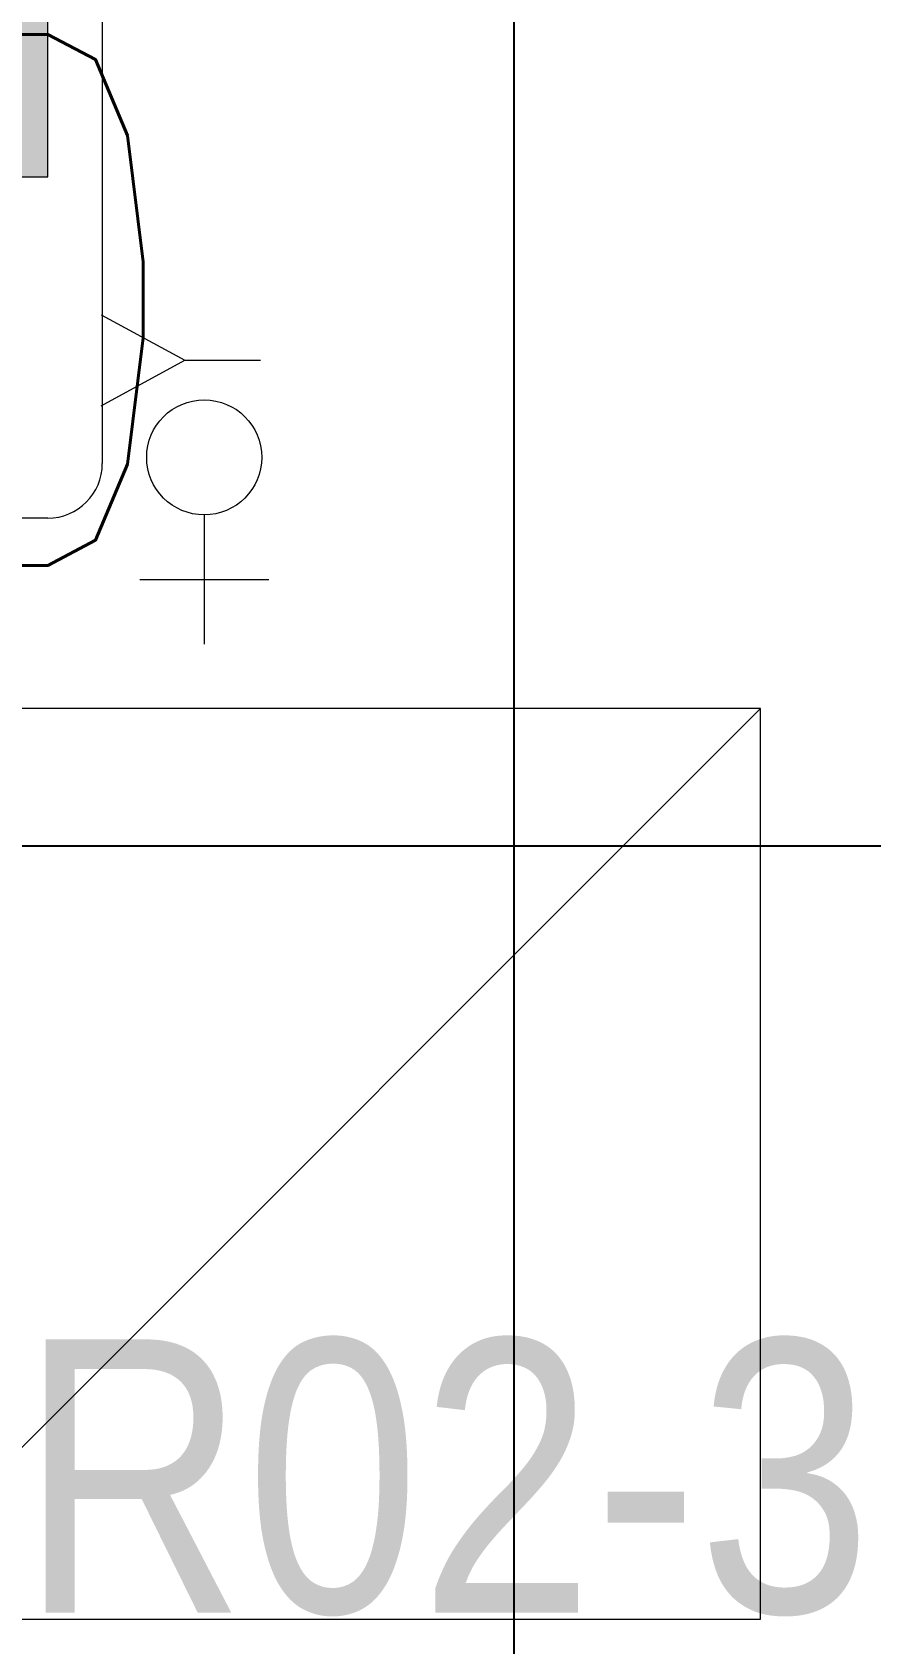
# Model space of a CAD drawing. Header units: millimetres. Extents: x -92759 to 184353, y -15225 to 86714.
# Drawn here: x 66061 to 66613, y 66200 to 67261 of the extents above; entities that cross this region are included whole.
import ezdxf

# ---------------------------------------------------------------- set-up
doc = ezdxf.new("R2010")
doc.units = ezdxf.units.MM
for name, color, linetype in [('0-1', 9, 'Continuous'), ('A-_ROOMNAME_A', 8, 'Continuous'), ('A-PATT-CONC', 8, 'Continuous'), ('E-legend', 1, 'Continuous'), ('E-LIGHT----E', 1, 'Continuous'), ('M-ACMV_FCU', 5, 'Continuous')]:
    doc.layers.add(name, color=color, linetype=linetype)
for name, color, linetype, lineweight in [('A--', 134, '500-1-RP', 25), ('HFI 9MM FPB', 94, 'Continuous', 5), ('M-ACMV_FCU-1', 86, 'Continuous', 9), ('M-ACMV_PWR', 1, 'REFRIGERANT', 25), ('M-ACMV_REF_PIPE', 134, '500-1-RP', 25)]:
    doc.layers.add(name, color=color, linetype=linetype, lineweight=lineweight)
doc.styles.add('Arial Narrow_2', font='ARIALN.TTF', dxfattribs={"height": 225})
doc.styles.add('Simplex', font='simplex_.ttf', dxfattribs={"width": 0.7, "height": 450})
doc.styles.get("Standard").update_dxf_attribs({"font": 'arial.ttf'})
doc.linetypes.add('500-1-RP', pattern='A,0.75,-0.5,0.75,-0.5,0.75,-0.5,0.75,-1.7,["RP",Standard,S=1,R=0,X=-1,Y=-0.5],-1.7', length=7.9)
doc.linetypes.add('REFRIGERANT', pattern='A,15,-5.08,["R",Standard,S=2.54,R=0,X=-2.54,Y=-1.27],-5.08', length=25.16)

# ---------------------------------------------------------------- blocks, each defined once
blk = doc.blocks.new('A$C3019c3af')
at = {"layer": 'A-_ROOMNAME_A', "insert": (-16648.2, 33658.9), "char_height": 180, "width": 853.797, "attachment_point": 1, "style": 'Arial Narrow_2'}
blk.add_mtext('R02-37', dxfattribs=at)
blk = doc.blocks.new('RCP_B8L2')
at = {"layer": 'A-PATT-CONC'}
h = blk.add_hatch(dxfattribs=at)
h.set_pattern_fill('ANSI37', color=256, scale=189, angle=45)
h.set_pattern_definition([(90, (-385478.34, -151102.3), (-600.075, 0), []), (180, (-385478.34, -151102.3), (-6e-14, -600.075), [])])
h.paths.add_polyline_path([(-388478, -151102.3), (-385478.3, -151102.3), (-385478.3, -158302.3), (-388478, -158302.3)])
at = {"layer": 'HFI 9MM FPB'}
h = blk.add_hatch(dxfattribs=at)
h.set_pattern_fill('ANSI33', color=256, scale=50)
h.set_pattern_definition([(45, (-581589.02, -147239), (-224.5064, 224.5064), []), (45, (-581364.5, -147239), (-224.5064, 224.5064), [158.75, -79.375])])
h.paths.add_polyline_path([(-388478, -151102.3), (-385478.3, -151102.3), (-385478.3, -158302.3), (-388478, -158302.3)], flags=16)
h.paths.add_polyline_path([(-389418.1, -150277.3), (-387018.1, -150277.3), (-387018.1, -149827.3), (-384618.1, -149827.3), (-384618.1, -159127.3), (-387018.1, -159127.3), (-387018.1, -158677.3), (-387618.1, -158677.3), (-387618.1, -159127.3), (-389418.1, -159127.3)])
blk = doc.blocks.new('L20')
at = {"layer": 'E-LIGHT----E', "lineweight": 5}
blk.add_line((-300, -300), (300, 300), dxfattribs=at)
blk.add_lwpolyline([(-300, -300), (300, -300), (300, 300), (-300, 300)], close=True, dxfattribs=at)
at = {"layer": 'E-LIGHT----E', "lineweight": 5, "style": 'Simplex', "width": 0.7}
blk.add_text('L20', height=350, dxfattribs=at).set_placement((-673.7, 394.3))
blk = doc.blocks.new('EL_B8_L2_R4')
at = {"layer": 'E-legend', "color": 0}
blk.add_blockref('L20', (-24060.2, -12825.4), dxfattribs=at)
blk = doc.blocks.new('A$Ca8a76259')
at = {"layer": 'M-ACMV_FCU', "lineweight": 0}
h = blk.add_hatch(color=256, dxfattribs=at)
h.dxf.hatch_style = 1
h.paths.add_polyline_path([(250, 356), (250, 439), (-250, 439), (-250, 356)])
h.paths.add_polyline_path([(356, -250), (439, -250), (439, 250), (356, 250)])
h.paths.add_polyline_path([(-356, 250), (-439, 250), (-439, -250), (-356, -250)])
h.paths.add_polyline_path([(-250, -356), (-250, -439), (250, -439), (250, -356)])
for p, q in [((475, 439), (475, -439)), ((439, -475), (-439, -475))]:
    blk.add_line(p, q, dxfattribs=at)
blk.add_lwpolyline([(356, 250), (356, -250), (439, -250), (439, 250)], close=True, dxfattribs=at)
blk.add_arc((439, -439), 36, 270, 0, dxfattribs=at)
blk = doc.blocks.new('SSO')
at = {"layer": 'M-ACMV_PWR', "linetype": 'ByBlock', "lineweight": 5}
for p, q in [((1064770.3, 20778.3), (1064770.3, 20878.3)), ((1064820.3, 20828.3), (1064720.3, 20828.3))]:
    blk.add_line(p, q, dxfattribs=at)
blk.add_circle((1064770.3, 20733.6), 44.6, dxfattribs=at)
blk.add_circle((1064770.3, 20733.6), 44.6, dxfattribs=at)
blk = doc.blocks.new('A$C81577ca4')
at = {"layer": 'A--', "lineweight": 0, "ltscale": 0.75}
for p, q in [((19, -95), (-36, -125)), ((-36, -125), (-86, -125)), ((19, -155), (-36, -125))]:
    blk.add_line(p, q, dxfattribs=at)
blk = doc.blocks.new('FCU -1')
at = {"layer": 'M-ACMV_FCU', "lineweight": 5, "rotation": 270}
blk.add_blockref('A$Ca8a76259', (378508.4, -50607.1), dxfattribs=at)
at = {"layer": 'M-ACMV_PWR', "color": 1, "linetype": 'ByBlock', "lineweight": 5, "xscale": 0.85, "yscale": 0.85, "zscale": 0.85, "rotation": 90}
blk.add_blockref('SSO', (395697, -956204), dxfattribs=at)
at = {"layer": 'M-ACMV_REF_PIPE', "lineweight": 5, "rotation": 90}
blk.add_blockref('A$C81577ca4', (378012.4, -51100.4), dxfattribs=at)
blk = doc.blocks.new('ACMV_B8_L2')
at = {"layer": 'M-ACMV_FCU-1', "rotation": 90}
blk.add_blockref('FCU -1', (75688.7, -416808), dxfattribs=at)

msp = doc.modelspace()

# ---------------------------------------------------------------- block references
at = {"layer": '0-1'}
msp.add_blockref('A$C3019c3af', (82701.1, 32741.2), dxfattribs=at)
at = {"layer": 'A-PATT-CONC'}
msp.add_blockref('RCP_B8L2', (452619.1, 220318.5), dxfattribs=at)
at = {"layer": 'E-legend', "color": 7}
msp.add_blockref('EL_B8_L2_R4', (90301.1, 79341.2), dxfattribs=at)
at = {"layer": 'M-ACMV_FCU-1'}
msp.add_blockref('ACMV_B8_L2', (-60663.6, 105715.9), dxfattribs=at)

doc.saveas('drawing.dxf')
